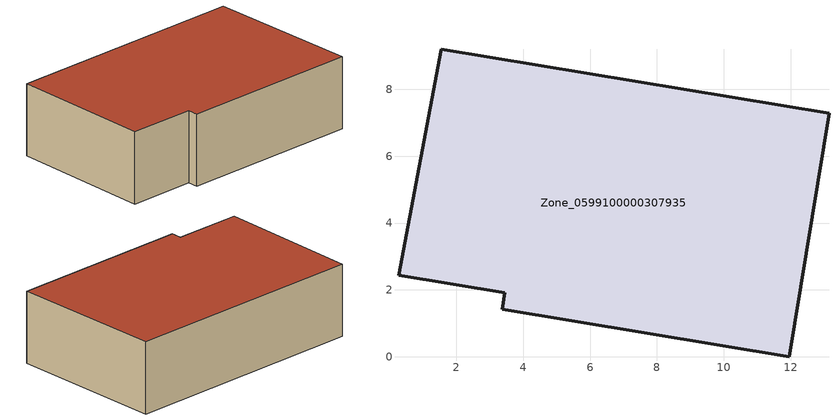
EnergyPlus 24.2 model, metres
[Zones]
Zone_0599100000307935
 floor ground (C_G): 1.55,9.2 13.15,7.29 11.96,0 3.37,1.42 3.45,1.91 0.27,2.44 z0
 wall outside (C_F): 3.37,1.42 11.96,0 13.15,7.29 1.55,9.2 0.27,2.44 3.45,1.91 3.37,1.42 z0:3.41
 roof outside (C_R): 1.55,9.2 0.27,2.44 3.45,1.91 3.37,1.42 11.96,0 13.15,7.29 z3.41
[BUILDING]
Pand.0599100000307935: North Axis=0; Terrain=City; Loads Convergence Tolerance Value=0.04; Temperature Convergence Tolerance Value=0.4; Solar Distribution=FullExterior; Maximum Number of Warmup Days=25; Minimum Number of Warmup Days=1
[Site:Location]
Rotterdam.The.Hague.AP_ZH_NLD Design_Conditions: Latitude=51.96; Longitude=4.45; Time Zone=1; Elevation=-4.5
[SITE:GROUNDTEMPERATURE:BUILDINGSURFACE]
18, 18, 18, 18, 18, 18, 18, 18, 18, 18, 18, 18
[MATERIAL] Thermal Absorptance=0.9; Solar Absorptance=0.7; Visible Absorptance=0.7
Name | Roughness | Thickness | Conductivity | Density | Specific Heat
G.TI.1946-1964 | MediumSmooth | 0.15 | 1 | 540 | 1210
F.TI.1946-1964 | Rough | 0.3 | 0.857143 | 1920 | 840
R.TI.1946-1964 | MediumRough | 0.2 | 0.277778 | 1500 | 1000
[CONSTRUCTION]
C_G: G.TI.1946-1964
C_F: F.TI.1946-1964
C_R: R.TI.1946-1964
[ZONE]
Zone_0599100000307935: Type=1; Multiplier=1; Ceiling Height=Autocalculate; Volume=Autocalculate; Floor Area=autocalculate; Part of Total Floor Area=Yes
[ZONEINFILTRATION:DESIGNFLOWRATE]
Infil_Zone_0599100000307935: Zone or ZoneList or Space or SpaceList=Zone_0599100000307935; Schedule=AlwaysOn; Design Flow Rate Calculation Method=Flow/Area; Flow Rate per Floor Area=0.003; Constant Term Coefficient=1; Temperature Term Coefficient=0; Velocity Term Coefficient=0; Velocity Squared Term Coefficient=0
[HVACTEMPLATE:ZONE:IDEALLOADSAIRSYSTEM]
Zone_0599100000307935: Maximum Heating Supply Air Temperature=50; Minimum Cooling Supply Air Temperature=13; Maximum Heating Supply Air Humidity Ratio=0.0156; Minimum Cooling Supply Air Humidity Ratio=0.0077; Heating Limit=NoLimit; Cooling Limit=NoLimit; Dehumidification Control Type=ConstantSensibleHeatRatio; Cooling Sensible Heat Ratio=0.7; Dehumidification Setpoint=60; Humidification Control Type=None; Humidification Setpoint=30; Outdoor Air Method=None; Outdoor Air Flow Rate per Person=0.00944; Outdoor Air Flow Rate per Zone Floor Area=0; Outdoor Air Flow Rate per Zone=0; Demand Controlled Ventilation Type=None; Outdoor Air Economizer Type=NoEconomizer; Heat Recovery Type=None; Sensible Heat Recovery Effectiveness=0.7; Latent Heat Recovery Effectiveness=0.65
[ZONECONTROL:THERMOSTAT]
ThermostatControl_Zone_0599100000307935: Zone or ZoneList=Zone_0599100000307935; Control Type Schedule=DualSetpointControlType; Control 1=Thermostat_Zone_0599100000307935; Temperature Difference Between Cutout And Setpoint=0
[THERMOSTATSETPOINT:DUALSETPOINT]
Thermostat_Zone_0599100000307935: Heating Setpoint Temperature Schedule=HeatingSetpoint_Zone_0599100000307935; Cooling Setpoint Temperature Schedule=CoolingSetpoint_Zone_0599100000307935
[SCHEDULE:COMPACT]
HeatingSetpoint_Zone_0599100000307935: Through: 12/31, For: AllDays, Until: 24:00, 21
CoolingSetpoint_Zone_0599100000307935: Through: 12/31, For: AllDays, Until: 24:00, 24
DualSetpointControlType: Through: 12/31, For: AllDays, Until: 24:00, 4
AlwaysOn: Through: 12/31, For: AllDays, Until: 24:00, 1
